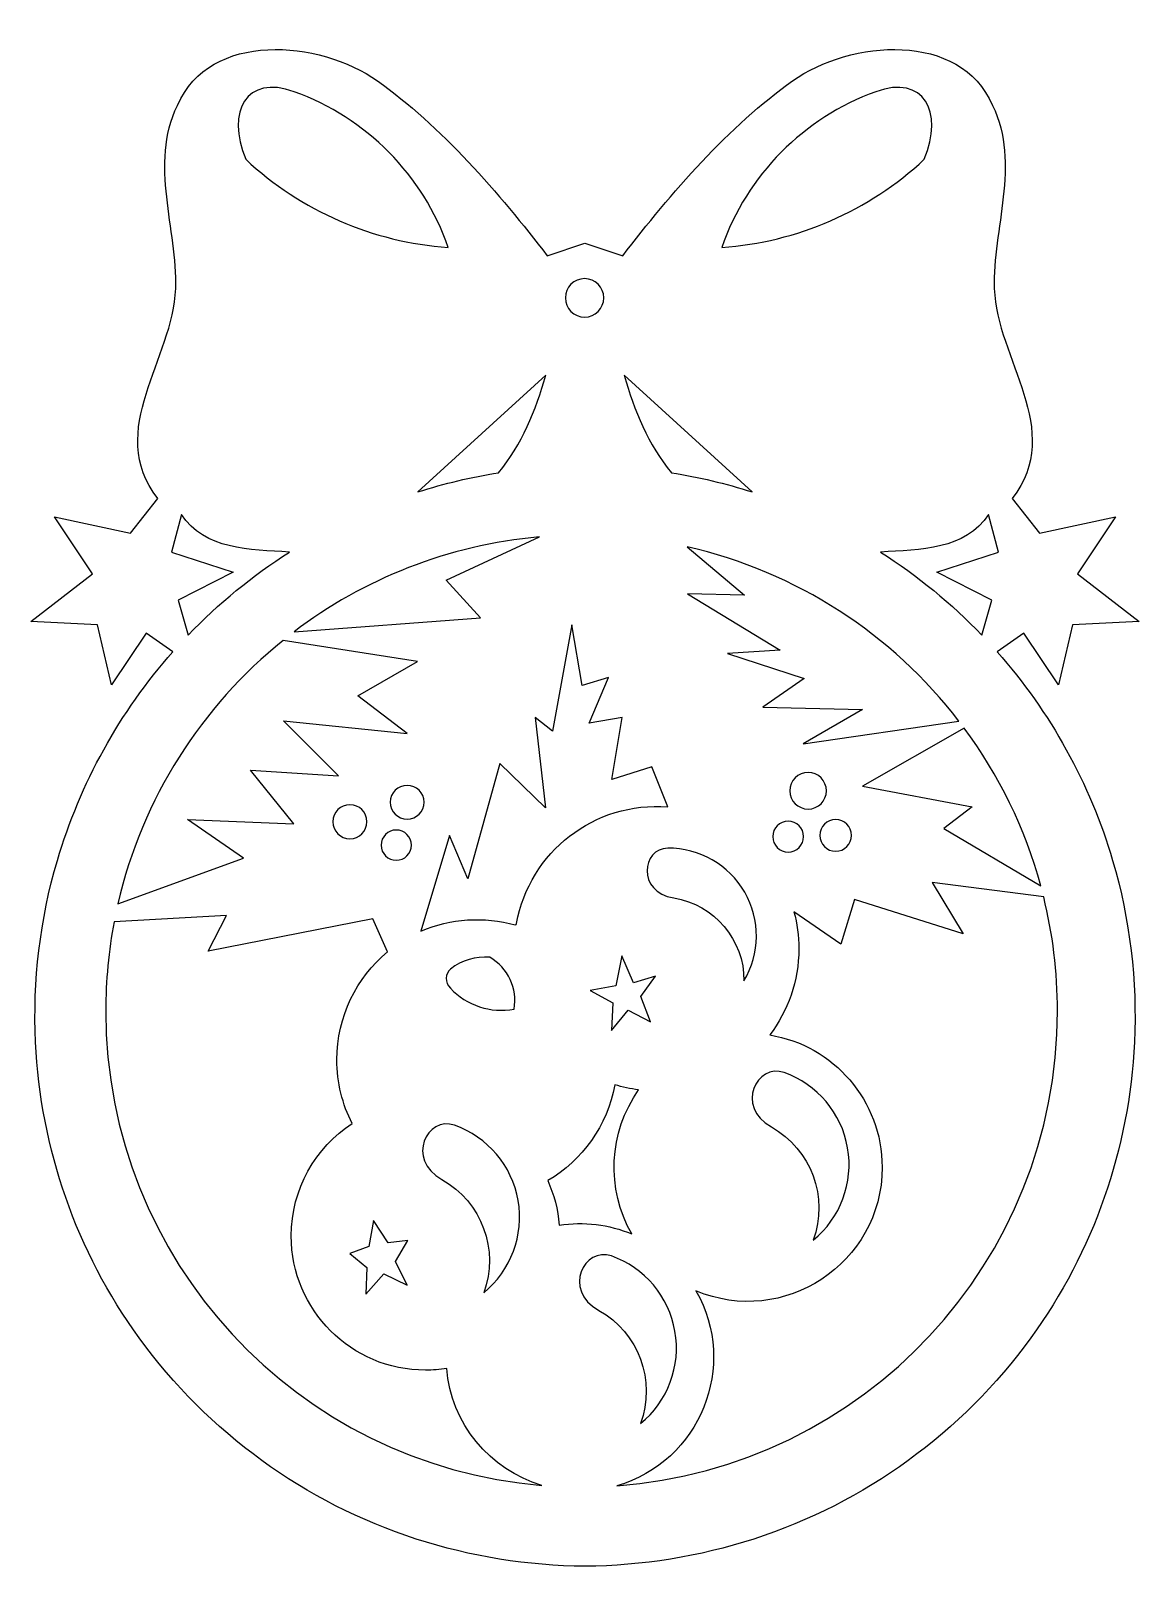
# Model space of a CAD drawing. Header units: centimetres. Extents: x 1 to 126, y -110 to -2.
# Drawn here: x 1.96 to 9.27, y -77.43 to -67.31 of the extents above; entities that cross this region are included whole.
import ezdxf

# ---------------------------------------------------------------- set-up
doc = ezdxf.new("R2010")
doc.units = ezdxf.units.CM
doc.header["$MEASUREMENT"] = 0
doc.layers.add('layer 1', color=7, linetype='Continuous')

msp = doc.modelspace()

# ---------------------------------------------------------------- linework, layer by layer
at = {"layer": 'layer 1', "color": 250}
for points, knots in [([(5.36305, -68.79413), (5.05031, -68.38633), (4.66033, -67.93599), (4.24466, -67.64173), (4.24466, -67.64173), (3.86165, -67.3706), (3.13825, -67.31093), (2.92485, -67.8034), (2.92485, -67.8034), (2.73766, -68.19266), (2.92673, -68.6196), (2.91371, -69.01099), (2.91371, -69.01099), (2.89839, -69.47313), (2.44639, -69.9426), (2.79531, -70.39532), (2.79531, -70.39532), (2.79531, -70.39532), (2.61453, -70.62459), (2.61453, -70.62459), (2.61453, -70.62459), (2.61453, -70.62459), (2.11479, -70.51599), (2.11479, -70.51599), (2.11479, -70.51599), (2.11479, -70.51599), (2.36466, -70.89079), (2.36466, -70.89079), (2.36466, -70.89079), (2.36466, -70.89079), (1.95732, -71.2058), (1.95732, -71.2058), (1.95732, -71.2058), (1.95732, -71.2058), (2.39726, -71.22752), (2.39726, -71.22752), (2.39726, -71.22752), (2.39726, -71.22752), (2.48959, -71.62406), (2.48959, -71.62406), (2.48959, -71.62406), (2.48959, -71.62406), (2.71779, -71.28186), (2.71779, -71.28186), (2.71779, -71.28186), (2.71779, -71.28186), (2.895, -71.40559), (2.895, -71.40559), (2.895, -71.40559), (2.54317, -71.8042), (2.28347, -72.27137), (2.13306, -72.78166), (2.13306, -72.78166), (2.01879, -73.17032), (1.97032, -73.57533), (1.98966, -73.97992), (1.98966, -73.97992), (2.02206, -74.68239), (2.25945, -75.35999), (2.67252, -75.92913), (2.67252, -75.92913), (3.12586, -76.55318), (3.76539, -77.01745), (4.49919, -77.25505), (4.49919, -77.25505), (4.85906, -77.37125), (5.23451, -77.43192), (5.61265, -77.43492), (5.61265, -77.43492), (5.99078, -77.43192), (6.36625, -77.37125), (6.72612, -77.25505), (6.72612, -77.25505), (7.45993, -77.01745), (8.09952, -76.55318), (8.55278, -75.92913), (8.55278, -75.92913), (8.96585, -75.35999), (9.20326, -74.68239), (9.23566, -73.97992), (9.23566, -73.97992), (9.25499, -73.57533), (9.20652, -73.17032), (9.09226, -72.78166), (9.09226, -72.78166), (8.9422, -72.27257), (8.68183, -71.80303), (8.33032, -71.40559), (8.33032, -71.40559), (8.33032, -71.40559), (8.50752, -71.28186), (8.50752, -71.28186), (8.50752, -71.28186), (8.50752, -71.28186), (8.73572, -71.62406), (8.73572, -71.62406), (8.73572, -71.62406), (8.73572, -71.62406), (8.82806, -71.22752), (8.82806, -71.22752), (8.82806, -71.22752), (8.82806, -71.22752), (9.26799, -71.2058), (9.26799, -71.2058), (9.26799, -71.2058), (9.26799, -71.2058), (8.86065, -70.89079), (8.86065, -70.89079), (8.86065, -70.89079), (8.86065, -70.89079), (9.11052, -70.51599), (9.11052, -70.51599), (9.11052, -70.51599), (9.11052, -70.51599), (8.61079, -70.62459), (8.61079, -70.62459), (8.61079, -70.62459), (8.61079, -70.62459), (8.42998, -70.39532), (8.42998, -70.39532), (8.42998, -70.39532), (8.77892, -69.9426), (8.32692, -69.47313), (8.31158, -69.01099), (8.31158, -69.01099), (8.29859, -68.6196), (8.48766, -68.19266), (8.30045, -67.8034), (8.30045, -67.8034), (8.08705, -67.31093), (7.36366, -67.3706), (6.98066, -67.64173), (6.98066, -67.64173), (6.56492, -67.93599), (6.17498, -68.38633), (5.86225, -68.79413), (5.86225, -68.79413), (5.86225, -68.79413), (5.61265, -68.71086), (5.61265, -68.71086), (5.61265, -68.71086), (5.61265, -68.71086), (5.36305, -68.79413), (5.36305, -68.79413)], [0, 0, 0, 0, 0.02702703, 0.02702703, 0.02702703, 0.02702703, 0.05405405, 0.05405405, 0.05405405, 0.05405405, 0.08108108, 0.08108108, 0.08108108, 0.08108108, 0.10810811, 0.10810811, 0.10810811, 0.10810811, 0.13513514, 0.13513514, 0.13513514, 0.13513514, 0.16216216, 0.16216216, 0.16216216, 0.16216216, 0.18918919, 0.18918919, 0.18918919, 0.18918919, 0.21621622, 0.21621622, 0.21621622, 0.21621622, 0.24324324, 0.24324324, 0.24324324, 0.24324324, 0.27027027, 0.27027027, 0.27027027, 0.27027027, 0.2972973, 0.2972973, 0.2972973, 0.2972973, 0.32432432, 0.32432432, 0.32432432, 0.32432432, 0.35135135, 0.35135135, 0.35135135, 0.35135135, 0.37837838, 0.37837838, 0.37837838, 0.37837838, 0.40540541, 0.40540541, 0.40540541, 0.40540541, 0.43243243, 0.43243243, 0.43243243, 0.43243243, 0.45945946, 0.45945946, 0.45945946, 0.45945946, 0.48648649, 0.48648649, 0.48648649, 0.48648649, 0.51351351, 0.51351351, 0.51351351, 0.51351351, 0.54054054, 0.54054054, 0.54054054, 0.54054054, 0.56756757, 0.56756757, 0.56756757, 0.56756757, 0.59459459, 0.59459459, 0.59459459, 0.59459459, 0.62162162, 0.62162162, 0.62162162, 0.62162162, 0.64864865, 0.64864865, 0.64864865, 0.64864865, 0.67567568, 0.67567568, 0.67567568, 0.67567568, 0.7027027, 0.7027027, 0.7027027, 0.7027027, 0.72972973, 0.72972973, 0.72972973, 0.72972973, 0.75675676, 0.75675676, 0.75675676, 0.75675676, 0.78378378, 0.78378378, 0.78378378, 0.78378378, 0.81081081, 0.81081081, 0.81081081, 0.81081081, 0.83783784, 0.83783784, 0.83783784, 0.83783784, 0.86486486, 0.86486486, 0.86486486, 0.86486486, 0.89189189, 0.89189189, 0.89189189, 0.89189189, 0.91891892, 0.91891892, 0.91891892, 0.91891892, 0.94594595, 0.94594595, 0.94594595, 0.94594595, 1, 1, 1, 1]), ([(4.71126, -68.7398), (4.21232, -68.70526), (3.74039, -68.49999), (3.37498, -68.15852), (3.37498, -68.15852), (3.24466, -67.84352), (3.37779, -67.59786), (3.69545, -67.71319), (3.69545, -67.71319), (4.17092, -67.88572), (4.54379, -68.26252), (4.71126, -68.7398)], [0, 0, 0, 0, 0.25, 0.25, 0.25, 0.25, 0.5, 0.5, 0.5, 0.5, 1, 1, 1, 1]), ([(7.85031, -68.15852), (7.48485, -68.49999), (7.01305, -68.70526), (6.51406, -68.7398), (6.51406, -68.7398), (6.68159, -68.26252), (7.05439, -67.88572), (7.52986, -67.71319), (7.52986, -67.71319), (7.84752, -67.59786), (7.98065, -67.84352), (7.85031, -68.15852)], [0, 0, 0, 0, 0.25, 0.25, 0.25, 0.25, 0.5, 0.5, 0.5, 0.5, 1, 1, 1, 1]), ([(5.48319, -69.0722), (5.48319, -69.00233), (5.53992, -68.94566), (5.60978, -68.94566), (5.60978, -68.94566), (5.6796, -68.94566), (5.73632, -69.00238), (5.73632, -69.0722), (5.73632, -69.0722), (5.73632, -69.14204), (5.67964, -69.1988), (5.60978, -69.1988), (5.60978, -69.1988), (5.53988, -69.1988), (5.48319, -69.14209), (5.48319, -69.0722)], [0, 0, 0, 0, 0.2, 0.2, 0.2, 0.2, 0.4, 0.4, 0.4, 0.4, 0.6, 0.6, 0.6, 0.6, 1, 1, 1, 1]), ([(5.35493, -69.58172), (5.28653, -69.81253), (5.19658, -70.04167), (5.04199, -70.22526), (5.04199, -70.22526), (4.86179, -70.25387), (4.6839, -70.2961), (4.51006, -70.35152), (4.51006, -70.35152), (4.51006, -70.35152), (5.35493, -69.58172), (5.35493, -69.58172)], [0, 0, 0, 0, 0.25, 0.25, 0.25, 0.25, 0.5, 0.5, 0.5, 0.5, 1, 1, 1, 1]), ([(6.18332, -70.22526), (6.02872, -70.04167), (5.93879, -69.81253), (5.87039, -69.58172), (5.87039, -69.58172), (5.87039, -69.58172), (6.71526, -70.35152), (6.71526, -70.35152), (6.71526, -70.35152), (6.54142, -70.2961), (6.36352, -70.25387), (6.18332, -70.22526)], [0, 0, 0, 0, 0.25, 0.25, 0.25, 0.25, 0.5, 0.5, 0.5, 0.5, 1, 1, 1, 1]), ([(2.95133, -70.49966), (3.10158, -70.73566), (3.40558, -70.73026), (3.66325, -70.74872), (3.66325, -70.74872), (3.4198, -70.90399), (3.19572, -71.08779), (2.99579, -71.29613), (2.99579, -71.29613), (2.99579, -71.29613), (2.92959, -71.0646), (2.92959, -71.0646), (2.92959, -71.0646), (2.92959, -71.0646), (3.29352, -70.87993), (3.29352, -70.87993), (3.29352, -70.87993), (3.29352, -70.87993), (2.88611, -70.74952), (2.88611, -70.74952), (2.88611, -70.74952), (2.88611, -70.74952), (2.95133, -70.49966), (2.95133, -70.49966)], [0, 0, 0, 0, 0.14285714, 0.14285714, 0.14285714, 0.14285714, 0.28571429, 0.28571429, 0.28571429, 0.28571429, 0.42857143, 0.42857143, 0.42857143, 0.42857143, 0.57142857, 0.57142857, 0.57142857, 0.57142857, 0.71428571, 0.71428571, 0.71428571, 0.71428571, 1, 1, 1, 1]), ([(7.56205, -70.74872), (7.81972, -70.73026), (8.12372, -70.73566), (8.27398, -70.49966), (8.27398, -70.49966), (8.27398, -70.49966), (8.33919, -70.74952), (8.33919, -70.74952), (8.33919, -70.74952), (8.33919, -70.74952), (7.93178, -70.87993), (7.93178, -70.87993), (7.93178, -70.87993), (7.93178, -70.87993), (8.29572, -71.0646), (8.29572, -71.0646), (8.29572, -71.0646), (8.29572, -71.0646), (8.22952, -71.29613), (8.22952, -71.29613), (8.22952, -71.29613), (8.02958, -71.08779), (7.80552, -70.90399), (7.56205, -70.74872)], [0, 0, 0, 0, 0.14285714, 0.14285714, 0.14285714, 0.14285714, 0.28571429, 0.28571429, 0.28571429, 0.28571429, 0.42857143, 0.42857143, 0.42857143, 0.42857143, 0.57142857, 0.57142857, 0.57142857, 0.57142857, 0.71428571, 0.71428571, 0.71428571, 0.71428571, 1, 1, 1, 1]), ([(3.69397, -71.27421), (4.15166, -70.9264), (4.70786, -70.70159), (5.31283, -70.64862), (5.31283, -70.64862), (5.31283, -70.64862), (4.69635, -70.93396), (4.69635, -70.93396), (4.69635, -70.93396), (4.69635, -70.93396), (4.92274, -71.18287), (4.92274, -71.18287), (4.92274, -71.18287), (4.92274, -71.18287), (3.69397, -71.27421), (3.69397, -71.27421)], [0, 0, 0, 0, 0.2, 0.2, 0.2, 0.2, 0.4, 0.4, 0.4, 0.4, 0.6, 0.6, 0.6, 0.6, 1, 1, 1, 1]), ([(6.78619, -71.77144), (6.78619, -71.77144), (7.05788, -71.5828), (7.05788, -71.5828), (7.05788, -71.5828), (7.05788, -71.5828), (6.55237, -71.41681), (6.55237, -71.41681), (6.55237, -71.41681), (6.55237, -71.41681), (6.89932, -71.39417), (6.89932, -71.39417), (6.89932, -71.39417), (6.89932, -71.39417), (6.28824, -71.02457), (6.28824, -71.02457), (6.28824, -71.02457), (6.28824, -71.02457), (6.66551, -71.03199), (6.66551, -71.03199), (6.66551, -71.03199), (6.66551, -71.03199), (6.28537, -70.7138), (6.28537, -70.7138), (6.28537, -70.7138), (7.00995, -70.87763), (7.63937, -71.29206), (8.07848, -71.86215), (8.07848, -71.86215), (8.07848, -71.86215), (7.05033, -72.0128), (7.05033, -72.0128), (7.05033, -72.0128), (7.05033, -72.0128), (7.44258, -71.78653), (7.44258, -71.78653), (7.44258, -71.78653), (7.44258, -71.78653), (6.78619, -71.77144), (6.78619, -71.77144)], [0, 0, 0, 0, 0.09090909, 0.09090909, 0.09090909, 0.09090909, 0.18181818, 0.18181818, 0.18181818, 0.18181818, 0.27272727, 0.27272727, 0.27272727, 0.27272727, 0.36363636, 0.36363636, 0.36363636, 0.36363636, 0.45454545, 0.45454545, 0.45454545, 0.45454545, 0.54545455, 0.54545455, 0.54545455, 0.54545455, 0.63636364, 0.63636364, 0.63636364, 0.63636364, 0.72727273, 0.72727273, 0.72727273, 0.72727273, 0.81818182, 0.81818182, 0.81818182, 0.81818182, 1, 1, 1, 1]), ([(5.05097, -72.14115), (5.05097, -72.14115), (5.35274, -72.43537), (5.35274, -72.43537), (5.35274, -72.43537), (5.35274, -72.43537), (5.28478, -71.83938), (5.28478, -71.83938), (5.28478, -71.83938), (5.28478, -71.83938), (5.39804, -71.92986), (5.39804, -71.92986), (5.39804, -71.92986), (5.39804, -71.92986), (5.52628, -71.22818), (5.52628, -71.22818), (5.52628, -71.22818), (5.52628, -71.22818), (5.59422, -71.6281), (5.59422, -71.6281), (5.59422, -71.6281), (5.59422, -71.6281), (5.76764, -71.57525), (5.76764, -71.57525), (5.76764, -71.57525), (5.76764, -71.57525), (5.63941, -71.87701), (5.63941, -71.87701), (5.63941, -71.87701), (5.63941, -71.87701), (5.85824, -71.83938), (5.85824, -71.83938), (5.85824, -71.83938), (5.85824, -71.83938), (5.79029, -72.24673), (5.79029, -72.24673), (5.79029, -72.24673), (5.79029, -72.24673), (6.05443, -72.16368), (6.05443, -72.16368), (6.05443, -72.16368), (6.05443, -72.16368), (6.15821, -72.42805), (6.15821, -72.42805), (6.15821, -72.42805), (5.67587, -72.38985), (5.24733, -72.72552), (5.161, -73.19722), (5.161, -73.19722), (5.16028, -73.20094), (5.15967, -73.20464), (5.15307, -73.20669), (5.15307, -73.20669), (4.94625, -73.14911), (4.7275, -73.1622), (4.53024, -73.24863), (4.53024, -73.24863), (4.53024, -73.24863), (4.719, -72.61645), (4.719, -72.61645), (4.719, -72.61645), (4.719, -72.61645), (4.83968, -72.90313), (4.83968, -72.90313), (4.83968, -72.90313), (4.83968, -72.90313), (5.05097, -72.14115), (5.05097, -72.14115)], [0, 0, 0, 0, 0.05555556, 0.05555556, 0.05555556, 0.05555556, 0.11111111, 0.11111111, 0.11111111, 0.11111111, 0.16666667, 0.16666667, 0.16666667, 0.16666667, 0.22222222, 0.22222222, 0.22222222, 0.22222222, 0.27777778, 0.27777778, 0.27777778, 0.27777778, 0.33333333, 0.33333333, 0.33333333, 0.33333333, 0.38888889, 0.38888889, 0.38888889, 0.38888889, 0.44444444, 0.44444444, 0.44444444, 0.44444444, 0.5, 0.5, 0.5, 0.5, 0.55555556, 0.55555556, 0.55555556, 0.55555556, 0.61111111, 0.61111111, 0.61111111, 0.61111111, 0.66666667, 0.66666667, 0.66666667, 0.66666667, 0.72222222, 0.72222222, 0.72222222, 0.72222222, 0.77777778, 0.77777778, 0.77777778, 0.77777778, 0.83333333, 0.83333333, 0.83333333, 0.83333333, 0.88888889, 0.88888889, 0.88888889, 0.88888889, 1, 1, 1, 1]), ([(3.62135, -71.33089), (3.62135, -71.33089), (4.50771, -71.46966), (4.50771, -71.46966), (4.50771, -71.46966), (4.50771, -71.46966), (4.11535, -71.69593), (4.11535, -71.69593), (4.11535, -71.69593), (4.11535, -71.69593), (4.43988, -71.94497), (4.43988, -71.94497), (4.43988, -71.94497), (4.43988, -71.94497), (3.62507, -71.86191), (3.62507, -71.86191), (3.62507, -71.86191), (3.62507, -71.86191), (3.98711, -72.22408), (3.98711, -72.22408), (3.98711, -72.22408), (3.98711, -72.22408), (3.40622, -72.18633), (3.40622, -72.18633), (3.40622, -72.18633), (3.40622, -72.18633), (3.69289, -72.54095), (3.69289, -72.54095), (3.69289, -72.54095), (3.69289, -72.54095), (2.99121, -72.51075), (2.99121, -72.51075), (2.99121, -72.51075), (2.99121, -72.51075), (3.36093, -72.76734), (3.36093, -72.76734), (3.36093, -72.76734), (3.36093, -72.76734), (2.5322, -73.06779), (2.5322, -73.06779), (2.5322, -73.06779), (2.69231, -72.37161), (3.08409, -71.76411), (3.62135, -71.33089)], [0, 0, 0, 0, 0.08333333, 0.08333333, 0.08333333, 0.08333333, 0.16666667, 0.16666667, 0.16666667, 0.16666667, 0.25, 0.25, 0.25, 0.25, 0.33333333, 0.33333333, 0.33333333, 0.33333333, 0.41666667, 0.41666667, 0.41666667, 0.41666667, 0.5, 0.5, 0.5, 0.5, 0.58333333, 0.58333333, 0.58333333, 0.58333333, 0.66666667, 0.66666667, 0.66666667, 0.66666667, 0.75, 0.75, 0.75, 0.75, 0.83333333, 0.83333333, 0.83333333, 0.83333333, 1, 1, 1, 1]), ([(7.44258, -72.29204), (7.44258, -72.29204), (8.11359, -71.90853), (8.11359, -71.90853), (8.11359, -71.90853), (8.34201, -72.21701), (8.51531, -72.56875), (8.61873, -72.94927), (8.61873, -72.94927), (8.61873, -72.94927), (7.97829, -72.57114), (7.97829, -72.57114), (7.97829, -72.57114), (7.97829, -72.57114), (8.16692, -72.42781), (8.16692, -72.42781), (8.16692, -72.42781), (8.16692, -72.42781), (7.44258, -72.29204), (7.44258, -72.29204)], [0, 0, 0, 0, 0.16666667, 0.16666667, 0.16666667, 0.16666667, 0.33333333, 0.33333333, 0.33333333, 0.33333333, 0.5, 0.5, 0.5, 0.5, 0.66666667, 0.66666667, 0.66666667, 0.66666667, 1, 1, 1, 1]), ([(6.96369, -72.32212), (6.96369, -72.2556), (7.01762, -72.20168), (7.08413, -72.20168), (7.08413, -72.20168), (7.15065, -72.20168), (7.20468, -72.2556), (7.20468, -72.32212), (7.20468, -72.32212), (7.20468, -72.38863), (7.15065, -72.44256), (7.08413, -72.44256), (7.08413, -72.44256), (7.01762, -72.44256), (6.96369, -72.38863), (6.96369, -72.32212)], [0, 0, 0, 0, 0.2, 0.2, 0.2, 0.2, 0.4, 0.4, 0.4, 0.4, 0.6, 0.6, 0.6, 0.6, 1, 1, 1, 1]), ([(4.32831, -72.39761), (4.32831, -72.33601), (4.37828, -72.28616), (4.43988, -72.28616), (4.43988, -72.28616), (4.50148, -72.28616), (4.55146, -72.33601), (4.55146, -72.39761), (4.55146, -72.39761), (4.55146, -72.45933), (4.50148, -72.50919), (4.43988, -72.50919), (4.43988, -72.50919), (4.37828, -72.50919), (4.32831, -72.45933), (4.32831, -72.39761)], [0, 0, 0, 0, 0.2, 0.2, 0.2, 0.2, 0.4, 0.4, 0.4, 0.4, 0.6, 0.6, 0.6, 0.6, 1, 1, 1, 1]), ([(3.95056, -72.52585), (3.95056, -72.46389), (4.00065, -72.41368), (4.06261, -72.41368), (4.06261, -72.41368), (4.12446, -72.41368), (4.17467, -72.46389), (4.17467, -72.52585), (4.17467, -72.52585), (4.17467, -72.5877), (4.12446, -72.63791), (4.06261, -72.63791), (4.06261, -72.63791), (4.00065, -72.63791), (3.95056, -72.5877), (3.95056, -72.52585)], [0, 0, 0, 0, 0.2, 0.2, 0.2, 0.2, 0.4, 0.4, 0.4, 0.4, 0.6, 0.6, 0.6, 0.6, 1, 1, 1, 1]), ([(4.26827, -72.68046), (4.26827, -72.62544), (4.31298, -72.58073), (4.3681, -72.58073), (4.3681, -72.58073), (4.42323, -72.58073), (4.46792, -72.62544), (4.46792, -72.68046), (4.46792, -72.68046), (4.46792, -72.73558), (4.42323, -72.78028), (4.3681, -72.78028), (4.3681, -72.78028), (4.31298, -72.78028), (4.26827, -72.73558), (4.26827, -72.68046)], [0, 0, 0, 0, 0.2, 0.2, 0.2, 0.2, 0.4, 0.4, 0.4, 0.4, 0.6, 0.6, 0.6, 0.6, 1, 1, 1, 1]), ([(6.85055, -72.624), (6.85055, -72.5678), (6.8961, -72.52225), (6.9523, -72.52225), (6.9523, -72.52225), (7.00851, -72.52225), (7.05404, -72.5678), (7.05404, -72.624), (7.05404, -72.624), (7.05404, -72.68021), (7.00851, -72.72575), (6.9523, -72.72575), (6.9523, -72.72575), (6.8961, -72.72575), (6.85055, -72.68021), (6.85055, -72.624)], [0, 0, 0, 0, 0.2, 0.2, 0.2, 0.2, 0.4, 0.4, 0.4, 0.4, 0.6, 0.6, 0.6, 0.6, 1, 1, 1, 1]), ([(7.16082, -72.61633), (7.16082, -72.5587), (7.20757, -72.51194), (7.26521, -72.51194), (7.26521, -72.51194), (7.32286, -72.51194), (7.3696, -72.5587), (7.3696, -72.61633), (7.3696, -72.61633), (7.3696, -72.67397), (7.32286, -72.72084), (7.26521, -72.72084), (7.26521, -72.72084), (7.20757, -72.72084), (7.16082, -72.67397), (7.16082, -72.61633)], [0, 0, 0, 0, 0.2, 0.2, 0.2, 0.2, 0.4, 0.4, 0.4, 0.4, 0.6, 0.6, 0.6, 0.6, 1, 1, 1, 1]), ([(6.15809, -72.70023), (6.36735, -72.69819), (6.56148, -72.80928), (6.66575, -72.99084), (6.66575, -72.99084), (6.77002, -73.1723), (6.76822, -73.39603), (6.66108, -73.57581), (6.66108, -73.57581), (6.66204, -73.30449), (6.46586, -73.0727), (6.19824, -73.02884), (6.19824, -73.02884), (5.95064, -72.98822), (5.98863, -72.70179), (6.15809, -72.70023)], [0, 0, 0, 0, 0.2, 0.2, 0.2, 0.2, 0.4, 0.4, 0.4, 0.4, 0.6, 0.6, 0.6, 0.6, 1, 1, 1, 1]), ([(7.38985, -73.0389), (7.38985, -73.0389), (8.10652, -73.26528), (8.10652, -73.26528), (8.10652, -73.26528), (8.10652, -73.26528), (7.90278, -72.92578), (7.90278, -72.92578), (7.90278, -72.92578), (7.90278, -72.92578), (8.63743, -73.02153), (8.63743, -73.02153), (8.63743, -73.02153), (8.69699, -73.26337), (8.72839, -73.51528), (8.72839, -73.77464), (8.72839, -73.77464), (8.72839, -75.42979), (7.44702, -76.7856), (5.82217, -76.90424), (5.82217, -76.90424), (6.37413, -76.74645), (6.62603, -76.10981), (6.34433, -75.61903), (6.34433, -75.61903), (6.9196, -75.86221), (7.57213, -75.44146), (7.57213, -74.80433), (7.57213, -74.80433), (7.57213, -74.36462), (7.25107, -73.99993), (6.83066, -73.93186), (6.83066, -73.93186), (6.95098, -73.77451), (7.02265, -73.57724), (7.02265, -73.36321), (7.02265, -73.36321), (7.02265, -73.27895), (7.0115, -73.1971), (6.99052, -73.11944), (6.99052, -73.11944), (6.99052, -73.11944), (7.29925, -73.33312), (7.29925, -73.33312), (7.29925, -73.33312), (7.29925, -73.33312), (7.38985, -73.0389), (7.38985, -73.0389)], [0, 0, 0, 0, 0.07692308, 0.07692308, 0.07692308, 0.07692308, 0.15384615, 0.15384615, 0.15384615, 0.15384615, 0.23076923, 0.23076923, 0.23076923, 0.23076923, 0.30769231, 0.30769231, 0.30769231, 0.30769231, 0.38461538, 0.38461538, 0.38461538, 0.38461538, 0.46153846, 0.46153846, 0.46153846, 0.46153846, 0.53846154, 0.53846154, 0.53846154, 0.53846154, 0.61538462, 0.61538462, 0.61538462, 0.61538462, 0.69230769, 0.69230769, 0.69230769, 0.69230769, 0.76923077, 0.76923077, 0.76923077, 0.76923077, 0.84615385, 0.84615385, 0.84615385, 0.84615385, 1, 1, 1, 1]), ([(2.50739, -73.18535), (2.50739, -73.18535), (3.24779, -73.1446), (3.24779, -73.1446), (3.24779, -73.1446), (3.24779, -73.1446), (3.1271, -73.37842), (3.1271, -73.37842), (3.1271, -73.37842), (3.1271, -73.37842), (4.21349, -73.16714), (4.21349, -73.16714), (4.21349, -73.16714), (4.21349, -73.16714), (4.30986, -73.38478), (4.30986, -73.38478), (4.30986, -73.38478), (4.106, -73.55411), (3.97632, -73.8095), (3.97632, -74.09521), (3.97632, -74.09521), (3.97632, -74.24657), (4.01276, -74.38942), (4.07735, -74.51563), (4.07735, -74.51563), (3.83539, -74.67369), (3.67564, -74.94671), (3.67564, -75.25697), (3.67564, -75.25697), (3.67564, -75.7457), (4.07184, -76.14191), (4.56057, -76.14191), (4.56057, -76.14191), (4.60827, -76.14191), (4.65524, -76.13807), (4.70079, -76.13077), (4.70079, -76.13077), (4.72623, -76.49021), (4.98672, -76.80057), (5.32781, -76.90184), (5.32781, -76.90184), (3.71746, -76.76845), (2.45215, -75.41924), (2.45215, -73.77464), (2.45215, -73.77464), (2.45215, -73.57305), (2.47121, -73.37602), (2.50739, -73.18535)], [0, 0, 0, 0, 0.07692308, 0.07692308, 0.07692308, 0.07692308, 0.15384615, 0.15384615, 0.15384615, 0.15384615, 0.23076923, 0.23076923, 0.23076923, 0.23076923, 0.30769231, 0.30769231, 0.30769231, 0.30769231, 0.38461538, 0.38461538, 0.38461538, 0.38461538, 0.46153846, 0.46153846, 0.46153846, 0.46153846, 0.53846154, 0.53846154, 0.53846154, 0.53846154, 0.61538462, 0.61538462, 0.61538462, 0.61538462, 0.69230769, 0.69230769, 0.69230769, 0.69230769, 0.76923077, 0.76923077, 0.76923077, 0.76923077, 0.84615385, 0.84615385, 0.84615385, 0.84615385, 1, 1, 1, 1]), ([(4.72655, -73.49719), (4.79966, -73.43954), (4.89206, -73.41186), (4.98494, -73.41989), (4.98494, -73.41989), (5.10454, -73.48893), (5.16854, -73.62518), (5.14529, -73.76133), (5.14529, -73.76133), (4.99069, -73.79009), (4.83214, -73.73831), (4.72463, -73.62362), (4.72463, -73.62362), (4.68941, -73.58611), (4.6882, -73.52751), (4.72655, -73.49719)], [0, 0, 0, 0, 0.2, 0.2, 0.2, 0.2, 0.4, 0.4, 0.4, 0.4, 0.6, 0.6, 0.6, 0.6, 1, 1, 1, 1]), ([(5.64721, -73.63934), (5.64721, -73.63934), (5.81685, -73.6087), (5.81685, -73.6087), (5.81685, -73.6087), (5.81685, -73.6087), (5.85649, -73.41102), (5.85649, -73.41102), (5.85649, -73.41102), (5.85649, -73.41102), (5.93346, -73.58754), (5.93346, -73.58754), (5.93346, -73.58754), (5.93346, -73.58754), (6.0767, -73.54417), (6.0767, -73.54417), (6.0767, -73.54417), (6.0767, -73.54417), (5.9798, -73.67747), (5.9798, -73.67747), (5.9798, -73.67747), (5.9798, -73.67747), (6.04555, -73.84498), (6.04555, -73.84498), (6.04555, -73.84498), (6.04555, -73.84498), (5.89775, -73.76764), (5.89775, -73.76764), (5.89775, -73.76764), (5.89775, -73.76764), (5.78705, -73.90358), (5.78705, -73.90358), (5.78705, -73.90358), (5.78705, -73.90358), (5.79728, -73.72037), (5.79728, -73.72037), (5.79728, -73.72037), (5.79728, -73.72037), (5.64721, -73.63934), (5.64721, -73.63934)], [0, 0, 0, 0, 0.09090909, 0.09090909, 0.09090909, 0.09090909, 0.18181818, 0.18181818, 0.18181818, 0.18181818, 0.27272727, 0.27272727, 0.27272727, 0.27272727, 0.36363636, 0.36363636, 0.36363636, 0.36363636, 0.45454545, 0.45454545, 0.45454545, 0.45454545, 0.54545455, 0.54545455, 0.54545455, 0.54545455, 0.63636364, 0.63636364, 0.63636364, 0.63636364, 0.72727273, 0.72727273, 0.72727273, 0.72727273, 0.81818182, 0.81818182, 0.81818182, 0.81818182, 1, 1, 1, 1]), ([(6.92498, -74.1797), (7.14417, -74.25723), (7.30465, -74.44696), (7.34455, -74.67609), (7.34455, -74.67609), (7.38446, -74.90524), (7.29757, -75.13809), (7.11732, -75.28503), (7.11732, -75.28503), (7.22147, -75.00219), (7.10474, -74.68568), (6.84192, -74.53816), (6.84192, -74.53816), (6.59888, -74.40165), (6.74736, -74.11702), (6.92498, -74.1797)], [0, 0, 0, 0, 0.2, 0.2, 0.2, 0.2, 0.4, 0.4, 0.4, 0.4, 0.6, 0.6, 0.6, 0.6, 1, 1, 1, 1]), ([(5.36699, -74.89241), (5.59482, -74.75879), (5.76045, -74.52989), (5.8091, -74.26024), (5.8091, -74.26024), (5.85956, -74.27581), (5.91217, -74.2872), (5.96634, -74.29404), (5.96634, -74.29404), (5.76885, -74.57322), (5.75077, -74.94767), (5.92116, -75.24404), (5.92116, -75.24404), (5.77052, -75.18064), (5.60385, -75.16065), (5.4425, -75.18579), (5.4425, -75.18579), (5.43436, -75.08201), (5.4081, -74.98302), (5.36699, -74.89241)], [0, 0, 0, 0, 0.16666667, 0.16666667, 0.16666667, 0.16666667, 0.33333333, 0.33333333, 0.33333333, 0.33333333, 0.5, 0.5, 0.5, 0.5, 0.66666667, 0.66666667, 0.66666667, 0.66666667, 1, 1, 1, 1]), ([(4.75209, -74.52677), (4.97139, -74.60431), (5.13174, -74.79403), (5.17166, -75.02316), (5.17166, -75.02316), (5.21155, -75.25231), (5.12467, -75.48504), (4.94443, -75.6321), (4.94443, -75.6321), (5.04857, -75.34925), (4.93184, -75.03275), (4.66903, -74.88523), (4.66903, -74.88523), (4.42598, -74.74872), (4.57447, -74.46409), (4.75209, -74.52677)], [0, 0, 0, 0, 0.2, 0.2, 0.2, 0.2, 0.4, 0.4, 0.4, 0.4, 0.6, 0.6, 0.6, 0.6, 1, 1, 1, 1]), ([(4.21685, -75.15487), (4.21685, -75.15487), (4.31439, -75.30201), (4.31439, -75.30201), (4.31439, -75.30201), (4.31439, -75.30201), (4.44442, -75.28655), (4.44442, -75.28655), (4.44442, -75.28655), (4.44442, -75.28655), (4.3622, -75.42438), (4.3622, -75.42438), (4.3622, -75.42438), (4.3622, -75.42438), (4.43971, -75.5816), (4.43971, -75.5816), (4.43971, -75.5816), (4.43971, -75.5816), (4.28562, -75.50779), (4.28562, -75.50779), (4.28562, -75.50779), (4.28562, -75.50779), (4.16652, -75.64168), (4.16652, -75.64168), (4.16652, -75.64168), (4.16652, -75.64168), (4.17335, -75.46467), (4.17335, -75.46467), (4.17335, -75.46467), (4.17335, -75.46467), (4.06141, -75.37347), (4.06141, -75.37347), (4.06141, -75.37347), (4.06141, -75.37347), (4.1875, -75.32756), (4.1875, -75.32756), (4.1875, -75.32756), (4.1875, -75.32756), (4.21685, -75.15487), (4.21685, -75.15487)], [0, 0, 0, 0, 0.09090909, 0.09090909, 0.09090909, 0.09090909, 0.18181818, 0.18181818, 0.18181818, 0.18181818, 0.27272727, 0.27272727, 0.27272727, 0.27272727, 0.36363636, 0.36363636, 0.36363636, 0.36363636, 0.45454545, 0.45454545, 0.45454545, 0.45454545, 0.54545455, 0.54545455, 0.54545455, 0.54545455, 0.63636364, 0.63636364, 0.63636364, 0.63636364, 0.72727273, 0.72727273, 0.72727273, 0.72727273, 0.81818182, 0.81818182, 0.81818182, 0.81818182, 1, 1, 1, 1]), ([(5.70364, -75.7475), (5.46047, -75.611), (5.60896, -75.32637), (5.78657, -75.38904), (5.78657, -75.38904), (6.00589, -75.46659), (6.16624, -75.6563), (6.20615, -75.88544), (6.20615, -75.88544), (6.24605, -76.11458), (6.15917, -76.34745), (5.97892, -76.49437), (5.97892, -76.49437), (6.08307, -76.21154), (5.96634, -75.89503), (5.70364, -75.7475)], [0, 0, 0, 0, 0.2, 0.2, 0.2, 0.2, 0.4, 0.4, 0.4, 0.4, 0.6, 0.6, 0.6, 0.6, 1, 1, 1, 1])]:
    msp.add_open_spline(points, degree=3, knots=knots, dxfattribs=at)

doc.saveas('drawing.dxf')
